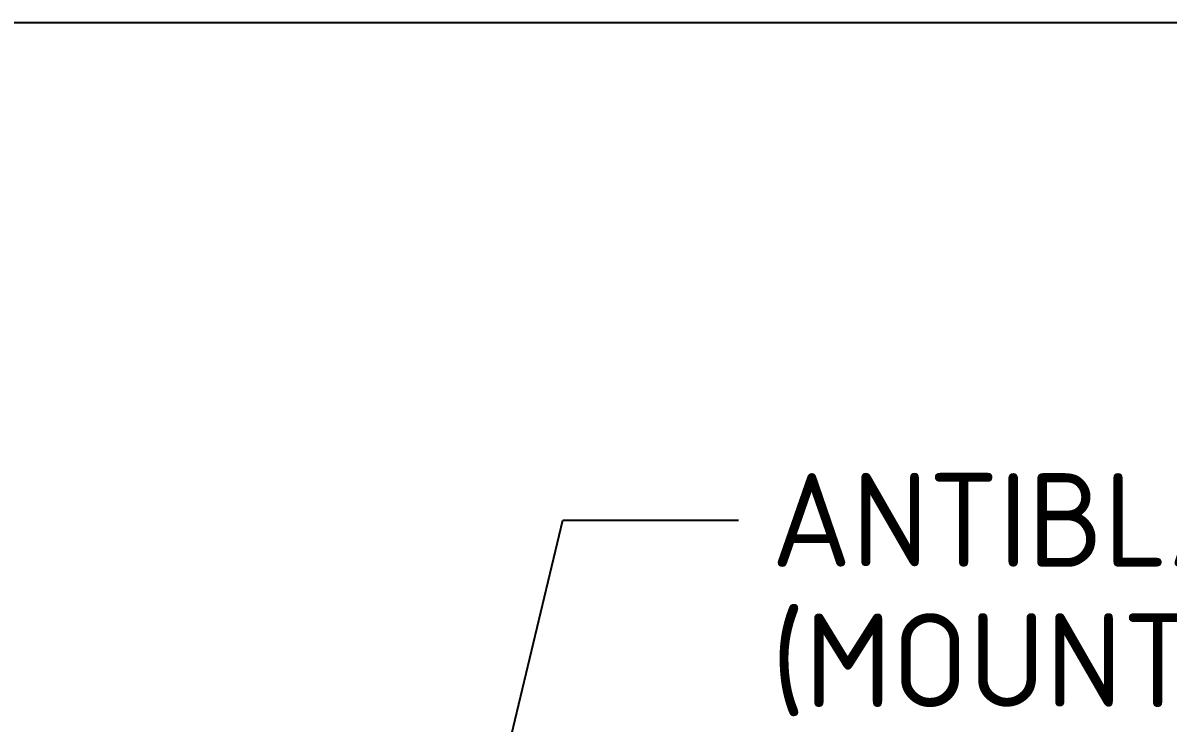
# Model space of a CAD drawing. Header units: millimetres. Extents: x 0 to 4637, y 0 to 3023.
# Drawn here: x 3145.4 to 3486.7, y 2814.6 to 3023.5 of the extents above; entities that cross this region are included whole.
import ezdxf
from ezdxf import colors
from ezdxf.entities.mleader import LeaderData, LeaderLine
from ezdxf.math import Vec2, Vec3

# ---------------------------------------------------------------- set-up
doc = ezdxf.new("R2010")
doc.units = ezdxf.units.MM
doc.layers.add('Default', color=7, linetype='Continuous')
doc.styles.get("Standard").update_dxf_attribs({"font": 'calibri.ttf'})

msp = doc.modelspace()

# ---------------------------------------------------------------- linework, layer by layer
msp.add_lwpolyline([(810.3822, 552.4492), (4637.0008, 552.4492), (4637.0008, 3023.4712), (810.3822, 3023.4712)], close=True)

# ---------------------------------------------------------------- leaders
at = {"layer": 'Default', "color": 7, "linetype": 'Continuous'}
ml = msp.add_multileader_mtext('Standard', dxfattribs=at)
ml.set_content('{\\pxsm0.9;\\fSolid Edge ANSI|b0||i0||c0|p34;\\W1.;ANTIBLAST VALVE\\P(MOUNTED ON 4" FLANGE)\\P}', color=256)
ml.set_leader_properties()
ml.build(insert=Vec2(0, 0))
ml.multileader.update_dxf_attribs({"dogleg_length": 52.3848, "arrow_head_size": 27.9082})
ctx = ml.context
ctx.base_point, ctx.char_height, ctx.arrow_head_size, ctx.landing_gap_size, ctx.plane_origin, ctx.plane_x_axis = Vec3(3358.7101, 2875.106), 27.908166, 27.9082, 9.7679, Vec3(804.7265, 551.3132), Vec3(0.15927238, 0)
notes = []
notes.append((ctx, [(0, (1, 1, 0), (3306.3252, 2875.106), (1, 0), 52.3848, [(0, [(3269.2706, 2720.3125)], 0, [])])]))
ctx.mtext.insert = Vec3(3368.4779, 2889.179)
for ctx, leaders in notes:
    for number, flags, end, landing, length, lines in leaders:
        leader = LeaderData()
        leader.index, (leader.has_last_leader_line, leader.has_dogleg_vector, leader.attachment_direction) = number, flags
        leader.last_leader_point, leader.dogleg_vector, leader.dogleg_length = Vec3(end), Vec3(landing), length
        for number, points, colour, breaks in lines:
            line = LeaderLine()
            line.index, line.vertices, line.color, line.breaks = number, Vec3.list(points), colors.encode_raw_color(colour), breaks
            leader.lines.append(line)
        ctx.leaders.append(leader)

doc.saveas('drawing.dxf')
